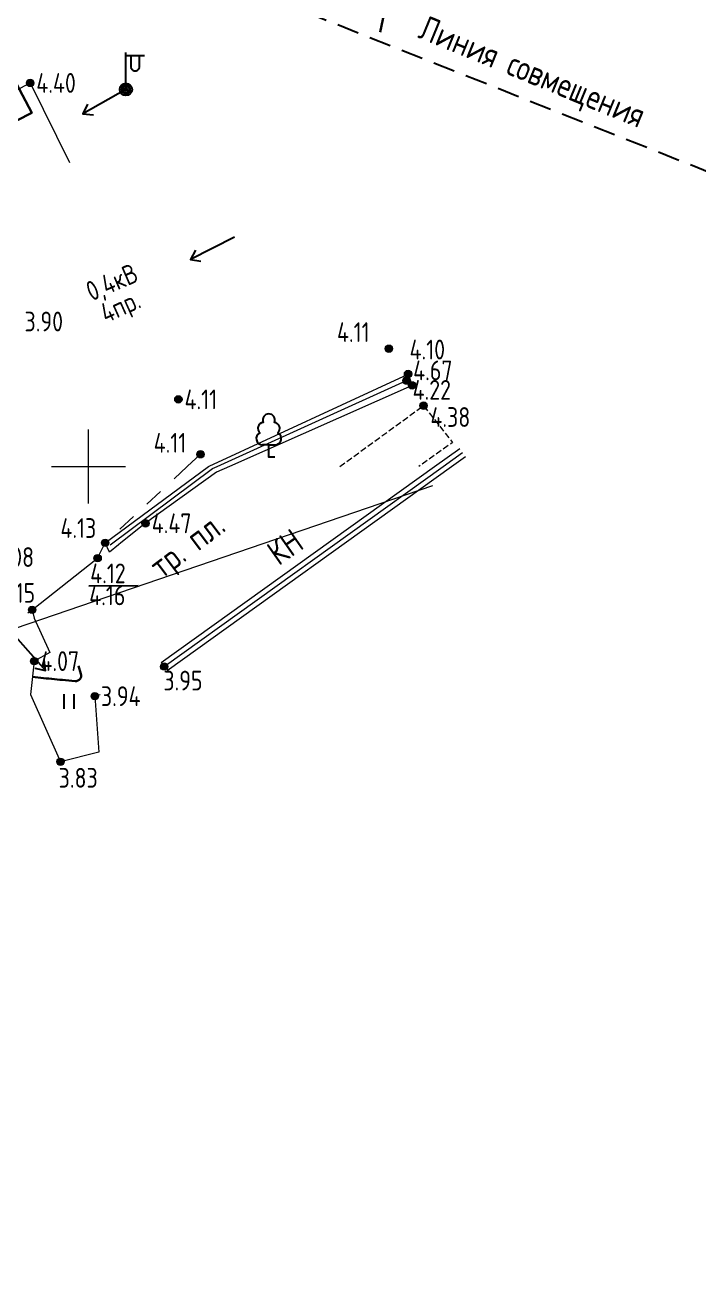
# Model space of a CAD drawing. Header units: metres. Extents: x 24337 to 25822, y 26642 to 34102.
# Drawn here: x 24536 to 24563.3, y 33217.2 to 33267.9 of the extents above; entities that cross this region are included whole.
import ezdxf

# ---------------------------------------------------------------- set-up
doc = ezdxf.new("R2010")
doc.units = ezdxf.units.M
for name, pattern in [('AI9-LType1', [1.397, 0.889, -0.508]), ('Continuous_1', [1, 0.5, 0, 0.5]), ('g5_01_5x1_5', [3, 1.5, -1.5])]:
    doc.linetypes.add(name, pattern=pattern)
for name, color, linetype in [('02_Сетка', 7, 'Continuous'), ('03_Здания и строения', 7, 'Continuous'), ('06_Инженерно-технические сооружения', 7, 'Continuous'), ('07_Объекты электропередачи', 7, 'Continuous'), ('10_Границы покрытий и угодий', 7, 'Continuous'), ('13_Растительность', 7, 'Continuous'), ('14_Ограждения', 7, 'Continuous'), ('19_Горизонтали', 7, 'Continuous'), ('30_Канализация', 7, 'Continuous'), ('35_Телефон', 7, 'Continuous'), ('61_Отметки высоты поверхности', 7, 'Continuous')]:
    doc.layers.add(name, color=color, linetype=linetype)
doc.styles.add('LIKE11', font='bm431.shx')
doc.styles.add('Line_GUGK', font='', dxfattribs={"height": 1})
doc.styles.get("Standard").update_dxf_attribs({"font": 'GOST_0.TTF', "height": 2})
doc.styles.get('Line_GUGK').set_extended_font_data('Bm431', italic=True)
doc.linetypes.add('g5_122_k', pattern='A,2,-2,3,-0.6,["К",Line_GUGK,S=2,R=0,X=0,Y=-1],-3,3,-2,8,-2,8,-2,6', length=41.6)
doc.linetypes.add('g5_122_kn', pattern='A,2,-2,3,-0.6,["Кн",Line_GUGK,S=2,R=0,X=0,Y=-1],-5,3,-2,8,-2,8,-2,6', length=43.6)
doc.linetypes.add('g5_133_t', pattern='A,4,[27,GUGK_2005.shx,S=0.8,R=0,X=0,Y=0],4,-2', length=10)
doc.linetypes.add('g5_472', pattern='A,0,-8,[25,GUGK_2005.shx,S=0.8,R=0,X=0,Y=-0.4],0', length=8)
doc.linetypes.add('g5_474_1a', pattern='A,2,-0.5,[28,GUGK_2005.shx,S=2,R=0,X=0,Y=0],-0.5,2', length=5)
doc.linetypes.add('g5_474_2a', pattern='A,2,-0.5,[27,GUGK_2005.shx,S=2,R=0,X=0,Y=0],-0.5,2', length=5)

# ---------------------------------------------------------------- blocks, each defined once
blk = doc.blocks.new('g5_330')
at = {"linetype": 'ByBlock'}
blk.add_hatch(color=0, dxfattribs=at).paths.add_polyline_path([(-0.3, 0, 1), (0.3, 0, 1)])
at = {"color": 0, "linetype": 'ByBlock', "lineweight": -2}
blk.add_circle((0, 0), 0.3, dxfattribs=at)
at = {"color": 0, "linetype": 'ByBlock', "lineweight": 15, "flags": 12}
for tag, p in [('number', (-7.62, -0.8)), ('z', (0.5, -0.8))]:
    blk.add_attdef(tag, p, '', height=1.6, dxfattribs=at)
blk = doc.blocks.new('g5_401')
at = {"color": 0, "flags": 128}
for points in [[(-0.4, 0), (-0.4, 1.2)], [(0.4, 0), (0.4, 1.2)]]:
    blk.add_lwpolyline(points, dxfattribs=at)
blk = doc.blocks.new('g5_115_1')
at = {"color": 0, "flags": 128}
for points in [[(0, 0), (4, 0)], [(3.29, -0.5), (4, 0), (3.29, 0.5)]]:
    blk.add_lwpolyline(points, dxfattribs=at)
blk = doc.blocks.new('g5_388_1')
at = {"color": 0, "flags": 128}
blk.add_lwpolyline([(0, 0.99), (0.51, 0.99, 0.798042), (0.73, 1.95, 0.636328), (0.46, 2.81, 0.533064), (0, 3.5, 0.533064), (-0.46, 2.81, 0.636328), (-0.73, 1.95, 0.798042), (-0.51, 0.99)], format="xyb", dxfattribs=at)
for points in [[(0, 0.99), (-0.51, 0.99)], [(0.5, 0), (0, 0), (0, 0.99)]]:
    blk.add_lwpolyline(points, dxfattribs=at)
at = {"style": 'LIKE11', "flags": 8}
for tag, p in [('Описание', (-14.19, 0.84)), ('Метрические данные', (1.49, 0.46))]:
    blk.add_attdef(tag, p, '', height=2, dxfattribs=at)
blk = doc.blocks.new('g5_110_1c')
h = blk.add_hatch(color=255)
edge = h.paths.add_edge_path()
edge.add_arc((0, 0), 0.425, 0, 360)
edge = h.paths.add_edge_path(flags=16)
edge.add_arc((0, 0), 0.195, 0, 360)
h = blk.add_hatch(color=0)
edge = h.paths.add_edge_path()
edge.add_arc((0, 0), 0.12, 0, 360)
at = {"color": 0}
for p, q in [((0, 0.5), (0, 3)), ((0, 2.75), (1.5, 2.75))]:
    blk.add_line(p, q, dxfattribs=at)
at = {"color": 0, "flags": 128}
blk.add_lwpolyline([(0.4, 2.75), (0.4, 1.86, 1.040016), (1.1, 1.86), (1.1, 2.75)], format="xyb", dxfattribs=at)
at = {"color": 0}
for radius in [0.5, 0.12]:
    blk.add_circle((0, 0), radius, dxfattribs=at)
blk = doc.blocks.new('g5_012')
at = {"color": 92, "linetype": 'ByBlock', "lineweight": -2}
for p, q in [((0, -3), (0, 3)), ((-3, 0), (3, 0))]:
    blk.add_line(p, q, dxfattribs=at)

msp = doc.modelspace()

# ---------------------------------------------------------------- linework, layer by layer
at = {"layer": '03_Здания и строения', "color": 7, "linetype": 'Continuous', "lineweight": 20, "ltscale": 0.5, "flags": 128}
for points in [[(24530.676, 33262.569), (24536.242, 33265.54)], [(24536.242, 33265.54), (24537.835, 33262.314)]]:
    msp.add_lwpolyline(points, dxfattribs=at)
at = {"layer": '06_Инженерно-технические сооружения', "color": 7, "linetype": 'Continuous', "lineweight": 20, "ltscale": 0.5, "flags": 128}
for points in [[(24543.465, 33250), (24543.491, 33250.019), (24551.543, 33253.747), (24551.707, 33253.287), (24544.315, 33250)], [(24539.916, 33246.906), (24539.816, 33246.827), (24539.451, 33246.534), (24539.279, 33246.909), (24543.465, 33250)], [(24544.315, 33250), (24543.788, 33249.766), (24540.915, 33247.698), (24539.916, 33246.906)]]:
    msp.add_lwpolyline(points, dxfattribs=at)
at = {"layer": '06_Инженерно-технические сооружения', "color": 7, "linetype": 'Continuous_1', "lineweight": 20, "ltscale": 0.5, "flags": 128}
msp.add_lwpolyline([(24548.787, 33250), (24552.171, 33252.466), (24553.347, 33250.974), (24551.98, 33250)], dxfattribs=at)
at = {"layer": '10_Границы покрытий и угодий', "color": 7, "linetype": 'g5_01_5x1_5', "lineweight": 20, "ltscale": 0.5, "flags": 128}
for points in [[(24542.606, 33250), (24543.14, 33250.496)], [(24538.974, 33246.288), (24539.279, 33246.909), (24542.606, 33250)], [(24516.388, 33238.155), (24516.74, 33237.943), (24519.008, 33238.341), (24526.032, 33239.286), (24535.51, 33243.655), (24536.321, 33244.192)]]:
    msp.add_lwpolyline(points, dxfattribs=at)
at = {"layer": '10_Границы покрытий и угодий', "color": 7, "linetype": 'Continuous', "lineweight": 20, "ltscale": 0.5, "flags": 128}
for points in [[(24536.321, 33244.192), (24538.974, 33246.288)], [(24536.321, 33244.192), (24536.404, 33243.853), (24537.038, 33242.462), (24536.41, 33242.116), (24536.26, 33240.76), (24537.473, 33238.038)]]:
    msp.add_lwpolyline(points, dxfattribs=at)
at = {"layer": '14_Ограждения', "color": 7, "linetype": 'g5_474_2a', "lineweight": 20, "ltscale": 0.5, "flags": 128}
for points in [[(24543.81, 33250), (24551.479, 33253.48)], [(24539.489, 33246.831), (24543.629, 33249.918), (24543.81, 33250)]]:
    msp.add_lwpolyline(points, dxfattribs=at)
at = {"layer": '14_Ограждения', "color": 7, "linetype": 'Continuous', "lineweight": 20, "ltscale": 0.5, "flags": 128}
for points in [[(24552.617, 33250), (24553.633, 33250.729)], [(24553.303, 33250), (24553.866, 33250.404)], [(24541.551, 33242.056), (24552.617, 33250)], [(24541.784, 33241.732), (24553.303, 33250)]]:
    msp.add_lwpolyline(points, dxfattribs=at)
at = {"layer": '14_Ограждения', "color": 7, "linetype": 'g5_472', "lineweight": 20, "ltscale": 0.5, "flags": 128}
for points in [[(24552.96, 33250), (24553.75, 33250.567)], [(24541.667, 33241.894), (24552.96, 33250)]]:
    msp.add_lwpolyline(points, dxfattribs=at)
at = {"layer": '14_Ограждения', "color": 7, "linetype": 'g5_474_1a', "lineweight": 20, "ltscale": 0.5, "flags": 128}
msp.add_lwpolyline([(24539.078, 33240.743), (24538.859, 33240.695), (24539.027, 33238.428), (24537.473, 33238.038)], dxfattribs=at)
at = {"layer": '19_Горизонтали', "color": 32, "linetype": 'Continuous', "lineweight": 30, "ltscale": 0.5, "elevation": 4, "flags": 128}
msp.add_lwpolyline([(24538.198, 33241.927), (24538.301, 33241.602, -0.535636), (24538.066, 33241.308), (24537.669, 33241.342, -0.005284), (24536.782, 33241.429), (24536.339, 33241.477)], format="xyb", dxfattribs=at)
at = {"layer": '30_Канализация', "color": 12, "linetype": 'g5_122_k', "lineweight": 30, "ltscale": 0.5, "flags": 128}
msp.add_lwpolyline([(24550.415, 33267.601), (24553.682, 33283.178), (24553.582, 33286.931), (24549.393, 33291.753), (24550.9, 33304.27), (24552.173, 33317.017), (24552.996, 33329.535), (24556.046, 33355.075), (24556.848, 33367.981), (24552.467, 33368.329)], dxfattribs=at)
at = {"layer": '30_Канализация', "color": 22, "linetype": 'g5_122_kn', "lineweight": 30, "ltscale": 0.5, "flags": 128}
msp.add_lwpolyline([(24519.634, 33255.804), (24536.305, 33264.327), (24528.947, 33278.282), (24552.382, 33291.585)], dxfattribs=at)
at = {"layer": '35_Телефон', "color": 6, "linetype": 'g5_133_t', "lineweight": 20, "ltscale": 0.5, "flags": 128}
msp.add_lwpolyline([(24471.975, 33217.165), (24487.183, 33223.434), (24513.069, 33235.571), (24516.646, 33236.958), (24552.548, 33249.232)], dxfattribs=at)
at = {"layer": '61_Отметки высоты поверхности', "flags": 128}
msp.add_lwpolyline([(24538.615, 33245.172), (24540.615, 33245.177)], dxfattribs=at)
at = {"layer": 'defpoints', "color": 5, "linetype": 'AI9-LType1', "flags": 128}
msp.add_lwpolyline([(24585.874, 33253.12), (24475.419, 33296.996)], dxfattribs=at)

# ---------------------------------------------------------------- block references
at = {"layer": '02_Сетка', "color": 92, "linetype": 'Continuous', "lineweight": 15, "ltscale": 0.5, "xscale": 0.5, "yscale": 0.5}
msp.add_blockref('g5_012', (24538.601, 33250), dxfattribs=at)
at = {"layer": '07_Объекты электропередачи', "color": 7, "linetype": 'Continuous', "lineweight": 20, "xscale": 0.5, "yscale": 0.5, "zscale": 0.5}
msp.add_blockref('g5_110_1c', (24540.119, 33265.279, 4.347), dxfattribs=at)
for p, rotation in [((24540.119, 33265.279, 0), 209.6624237440545), ((24544.512, 33259.294, 0), 206.9494999264822), ((24535.545, 33243.237, 4.117), 311.0986695985594)]:
    msp.add_blockref('g5_115_1', p, dxfattribs=dict(at, rotation=rotation))
at = {"layer": '13_Растительность', "color": 92, "linetype": 'Continuous', "lineweight": 20, "xscale": 0.5, "yscale": 0.5, "zscale": 0.5}
for name, p in [('g5_388_1', (24545.905, 33250.384, 4.237)), ('g5_401', (24537.824, 33240.177))]:
    msp.add_blockref(name, p, dxfattribs=at)
at = {"layer": '61_Отметки высоты поверхности', "color": 7, "linetype": 'Continuous', "lineweight": 20, "xscale": 0.5, "yscale": 0.5, "zscale": 0.5}
for p in [(24536.242, 33265.54, 4.397), (24550.768, 33254.772, 4.112), (24551.543, 33253.747, 4.096), (24551.479, 33253.48, 4.668), (24551.707, 33253.287, 4.221), (24542.244, 33252.72, 4.112), (24552.171, 33252.466, 4.384), (24543.14, 33250.496, 4.106), (24540.915, 33247.698, 4.472), (24539.279, 33246.909, 4.127), (24538.974, 33246.288, 4.123), (24536.321, 33244.192, 4.146), (24536.41, 33242.116, 4.074), (24541.667, 33241.894, 3.953), (24538.859, 33240.695, 3.936), (24537.473, 33238.038, 3.829)]:
    msp.add_blockref('g5_330', p, dxfattribs=at)

# ---------------------------------------------------------------- texts
at = {"layer": '03_Здания и строения', "color": 7, "linetype": 'Continuous', "lineweight": 15}
msp.add_text('КН', height=1, rotation=34.968, dxfattribs=at).set_placement((24546.304, 33245.954))
at = {"layer": '07_Объекты электропередачи', "color": 7, "linetype": 'Continuous', "lineweight": 15}
for s, rotation, p in [('0,4кВ', 23.4179, (24538.731, 33256.682)), ('4пр.', 24.2018, (24539.312, 33255.795))]:
    msp.add_text(s, height=0.8, rotation=rotation, dxfattribs=at).set_placement(p)
at = {"layer": '10_Границы покрытий и угодий', "color": 7, "linetype": 'Continuous', "lineweight": 15}
msp.add_text('тр. пл.', height=1, rotation=37.1309, dxfattribs=at).set_placement((24541.554, 33245.41))
at = {"layer": '61_Отметки высоты поверхности', "color": 7, "linetype": 'Continuous', "lineweight": 15, "ltscale": 0.5}
for s, p in [('4.40', (24536.492, 33265.14)), ('3.90', (24536.015, 33255.474)), ('4.11', (24548.665, 33255.045)), ('4.10', (24551.604, 33254.338)), ('4.67', (24551.751, 33253.494)), ('4.22', (24551.727, 33252.705)), ('4.11', (24542.494, 33252.32)), ('4.38', (24552.448, 33251.604)), ('4.11', (24541.244, 33250.561)), ('4.13', (24537.469, 33247.106)), ('4.47', (24541.165, 33247.298)), ('4.08', (24534.8, 33245.931)), ('4.12', (24538.674, 33245.27)), ('4.15', (24534.979, 33244.48)), ('4.16', (24538.634, 33244.381)), ('4.07', (24536.66, 33241.716)), ('3.95', (24541.636, 33240.928)), ('3.94', (24539.109, 33240.295)), ('3.83', (24537.396, 33236.988))]:
    msp.add_text(s, height=0.8, dxfattribs=at).set_placement(p)
at = {"layer": 'defpoints', "color": 5, "linetype": 'Continuous', "insert": (24552.279, 33268.312), "char_height": 1, "width": 15.24178, "attachment_point": 1, "rotation": 337.694}
msp.add_mtext('Линия совмещения', dxfattribs=at)

doc.saveas('drawing.dxf')
